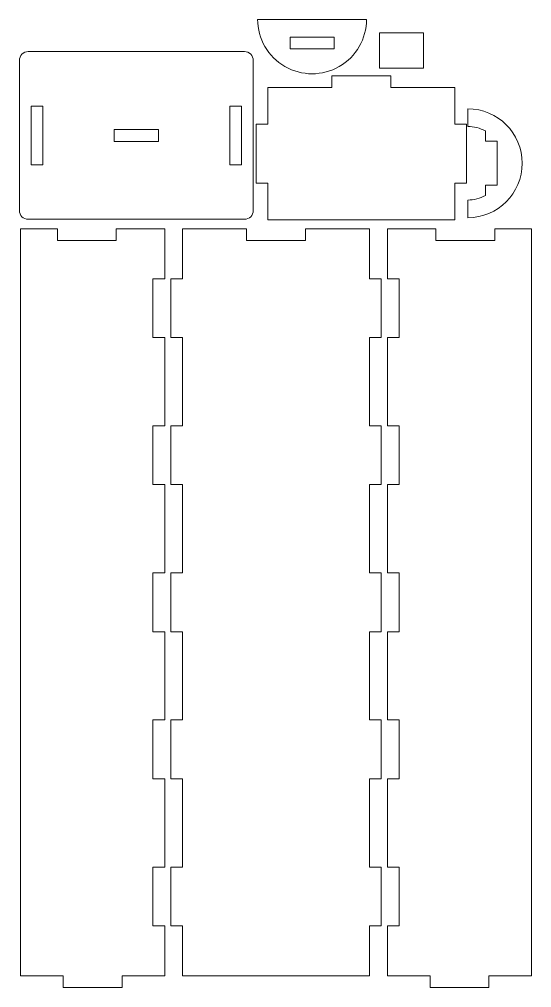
# Model space of a CAD drawing. Header units: millimetres. Extents: x -788 to 788, y -1290 to 1290.
# Drawn here: x -330.5 to -156.4, y -381.7 to -52.5 of the extents above; entities that cross this region are included whole.
import ezdxf

# ---------------------------------------------------------------- set-up
doc = ezdxf.new("R2010")
doc.units = ezdxf.units.MM
doc.header["$MEASUREMENT"] = 0
doc.layers.add('Camada 1', color=7, linetype='Continuous')

msp = doc.modelspace()

# ---------------------------------------------------------------- linework, layer by layer
at = {"layer": 'Camada 1', "color": 250, "lineweight": 20}
for points, knots in [([(-221.7861, -68.5432), (-216.0622, -65.2385), (-212.5361, -59.1311), (-212.5361, -52.5218), (-212.5361, -52.5218), (-212.5361, -52.5218), (-249.536, -52.5218), (-249.536, -52.5218), (-249.536, -52.5218), (-249.536, -59.1311), (-246.0099, -65.2385), (-240.286, -68.5432), (-240.286, -68.5432), (-234.5622, -71.8479), (-227.51, -71.8479), (-221.7861, -68.5432)], [0, 0, 0, 0, 0.2, 0.2, 0.2, 0.2, 0.4, 0.4, 0.4, 0.4, 0.6, 0.6, 0.6, 0.6, 1, 1, 1, 1]), ([(-223.5361, -58.5217), (-223.5361, -58.5217), (-223.5361, -62.5217), (-223.5361, -62.5217), (-223.5361, -62.5217), (-223.5361, -62.5217), (-238.536, -62.5217), (-238.536, -62.5217), (-238.536, -62.5217), (-238.536, -62.5217), (-238.536, -58.5217), (-238.536, -58.5217), (-238.536, -58.5217), (-238.536, -58.5217), (-223.5361, -58.5217), (-223.5361, -58.5217)], [0, 0, 0, 0, 0.2, 0.2, 0.2, 0.2, 0.4, 0.4, 0.4, 0.4, 0.6, 0.6, 0.6, 0.6, 1, 1, 1, 1]), ([(-193.1817, -69.1531), (-193.1817, -69.1531), (-193.1817, -57.1531), (-193.1817, -57.1531), (-193.1817, -57.1531), (-193.1817, -57.1531), (-208.1817, -57.1531), (-208.1817, -57.1531), (-208.1817, -57.1531), (-208.1817, -57.1531), (-208.1817, -69.1531), (-208.1817, -69.1531), (-208.1817, -69.1531), (-208.1817, -69.1531), (-193.1817, -69.1531), (-193.1817, -69.1531)], [0, 0, 0, 0, 0.2, 0.2, 0.2, 0.2, 0.4, 0.4, 0.4, 0.4, 0.6, 0.6, 0.6, 0.6, 1, 1, 1, 1]), ([(-330.5166, -117.4839), (-330.5166, -119.1407), (-329.1735, -120.4839), (-327.5166, -120.4839), (-327.5166, -120.4839), (-327.5166, -120.4839), (-254.0166, -120.4839), (-254.0166, -120.4839), (-254.0166, -120.4839), (-253.221, -120.4839), (-252.4579, -120.1678), (-251.8953, -119.6052), (-251.8953, -119.6052), (-251.3327, -119.0426), (-251.0166, -118.2795), (-251.0166, -117.4839), (-251.0166, -117.4839), (-251.0166, -117.4839), (-251.0166, -66.4839), (-251.0166, -66.4839), (-251.0166, -66.4839), (-251.0166, -65.6883), (-251.3327, -64.9252), (-251.8953, -64.3626), (-251.8953, -64.3626), (-252.4579, -63.8), (-253.221, -63.4839), (-254.0166, -63.4839), (-254.0166, -63.4839), (-254.0166, -63.4839), (-327.5166, -63.4839), (-327.5166, -63.4839), (-327.5166, -63.4839), (-328.3122, -63.4839), (-329.0753, -63.8), (-329.6379, -64.3626), (-329.6379, -64.3626), (-330.2005, -64.9252), (-330.5166, -65.6883), (-330.5166, -66.4839), (-330.5166, -66.4839), (-330.5166, -66.4839), (-330.5166, -117.4839), (-330.5166, -117.4839)], [0, 0, 0, 0, 0.08333333, 0.08333333, 0.08333333, 0.08333333, 0.16666667, 0.16666667, 0.16666667, 0.16666667, 0.25, 0.25, 0.25, 0.25, 0.33333333, 0.33333333, 0.33333333, 0.33333333, 0.41666667, 0.41666667, 0.41666667, 0.41666667, 0.5, 0.5, 0.5, 0.5, 0.58333333, 0.58333333, 0.58333333, 0.58333333, 0.66666667, 0.66666667, 0.66666667, 0.66666667, 0.75, 0.75, 0.75, 0.75, 0.83333333, 0.83333333, 0.83333333, 0.83333333, 1, 1, 1, 1]), ([(-204.293, -71.6746), (-204.293, -71.6746), (-224.293, -71.6746), (-224.293, -71.6746), (-224.293, -71.6746), (-224.293, -71.6746), (-224.293, -75.6746), (-224.293, -75.6746), (-224.293, -75.6746), (-224.293, -75.6746), (-246.043, -75.6746), (-246.043, -75.6746), (-246.043, -75.6746), (-246.043, -75.6746), (-246.043, -88.1746), (-246.043, -88.1746), (-246.043, -88.1746), (-246.043, -88.1746), (-250.043, -88.1746), (-250.043, -88.1746), (-250.043, -88.1746), (-250.043, -88.1746), (-250.043, -108.1746), (-250.043, -108.1746), (-250.043, -108.1746), (-250.043, -108.1746), (-246.043, -108.1746), (-246.043, -108.1746), (-246.043, -108.1746), (-246.043, -108.1746), (-246.043, -120.6746), (-246.043, -120.6746), (-246.043, -120.6746), (-246.043, -120.6746), (-182.543, -120.6746), (-182.543, -120.6746), (-182.543, -120.6746), (-182.543, -120.6746), (-182.543, -108.1746), (-182.543, -108.1746), (-182.543, -108.1746), (-182.543, -108.1746), (-178.543, -108.1746), (-178.543, -108.1746), (-178.543, -108.1746), (-178.543, -108.1746), (-178.543, -88.1746), (-178.543, -88.1746), (-178.543, -88.1746), (-178.543, -88.1746), (-182.543, -88.1746), (-182.543, -88.1746), (-182.543, -88.1746), (-182.543, -88.1746), (-182.543, -75.6746), (-182.543, -75.6746), (-182.543, -75.6746), (-182.543, -75.6746), (-204.293, -75.6746), (-204.293, -75.6746), (-204.293, -75.6746), (-204.293, -75.6746), (-204.293, -71.6746), (-204.293, -71.6746)], [0, 0, 0, 0, 0.05882353, 0.05882353, 0.05882353, 0.05882353, 0.11764706, 0.11764706, 0.11764706, 0.11764706, 0.17647059, 0.17647059, 0.17647059, 0.17647059, 0.23529412, 0.23529412, 0.23529412, 0.23529412, 0.29411765, 0.29411765, 0.29411765, 0.29411765, 0.35294118, 0.35294118, 0.35294118, 0.35294118, 0.41176471, 0.41176471, 0.41176471, 0.41176471, 0.47058824, 0.47058824, 0.47058824, 0.47058824, 0.52941176, 0.52941176, 0.52941176, 0.52941176, 0.58823529, 0.58823529, 0.58823529, 0.58823529, 0.64705882, 0.64705882, 0.64705882, 0.64705882, 0.70588235, 0.70588235, 0.70588235, 0.70588235, 0.76470588, 0.76470588, 0.76470588, 0.76470588, 0.82352941, 0.82352941, 0.82352941, 0.82352941, 0.88235294, 0.88235294, 0.88235294, 0.88235294, 1, 1, 1, 1]), ([(-322.5166, -81.9839), (-322.5166, -81.9839), (-322.5166, -101.9839), (-322.5166, -101.9839), (-322.5166, -101.9839), (-322.5166, -101.9839), (-326.5166, -101.9839), (-326.5166, -101.9839), (-326.5166, -101.9839), (-326.5166, -101.9839), (-326.5166, -81.9839), (-326.5166, -81.9839), (-326.5166, -81.9839), (-326.5166, -81.9839), (-322.5166, -81.9839), (-322.5166, -81.9839)], [0, 0, 0, 0, 0.2, 0.2, 0.2, 0.2, 0.4, 0.4, 0.4, 0.4, 0.6, 0.6, 0.6, 0.6, 1, 1, 1, 1]), ([(-259.0166, -101.9839), (-259.0166, -101.9839), (-259.0166, -81.9839), (-259.0166, -81.9839), (-259.0166, -81.9839), (-259.0166, -81.9839), (-255.0166, -81.9839), (-255.0166, -81.9839), (-255.0166, -81.9839), (-255.0166, -81.9839), (-255.0166, -101.9839), (-255.0166, -101.9839), (-255.0166, -101.9839), (-255.0166, -101.9839), (-259.0166, -101.9839), (-259.0166, -101.9839)], [0, 0, 0, 0, 0.2, 0.2, 0.2, 0.2, 0.4, 0.4, 0.4, 0.4, 0.6, 0.6, 0.6, 0.6, 1, 1, 1, 1]), ([(-178.1415, -119.9327), (-167.9243, -119.9327), (-159.6416, -111.65), (-159.6416, -101.4327), (-159.6416, -101.4327), (-159.6416, -91.2156), (-167.9242, -82.9329), (-178.1415, -82.9328), (-178.1415, -82.9328), (-178.1415, -82.9328), (-178.1415, -88.9328), (-178.1415, -88.9328), (-178.1415, -88.9328), (-176.0445, -88.9328), (-173.9812, -89.4604), (-172.1415, -90.4669), (-172.1415, -90.4669), (-172.1415, -90.4669), (-172.1415, -93.9328), (-172.1415, -93.9328), (-172.1415, -93.9328), (-172.1415, -93.9328), (-168.1415, -93.9328), (-168.1415, -93.9328), (-168.1415, -93.9328), (-168.1415, -93.9328), (-168.1415, -108.9327), (-168.1415, -108.9327), (-168.1415, -108.9327), (-168.1415, -108.9327), (-172.1415, -108.9327), (-172.1415, -108.9327), (-172.1415, -108.9327), (-172.1415, -108.9327), (-172.1415, -112.3986), (-172.1415, -112.3986), (-172.1415, -112.3986), (-173.9812, -113.4051), (-176.0445, -113.9327), (-178.1415, -113.9327), (-178.1415, -113.9327), (-178.1415, -113.9327), (-178.1415, -119.9327), (-178.1415, -119.9327)], [0, 0, 0, 0, 0.08333333, 0.08333333, 0.08333333, 0.08333333, 0.16666667, 0.16666667, 0.16666667, 0.16666667, 0.25, 0.25, 0.25, 0.25, 0.33333333, 0.33333333, 0.33333333, 0.33333333, 0.41666667, 0.41666667, 0.41666667, 0.41666667, 0.5, 0.5, 0.5, 0.5, 0.58333333, 0.58333333, 0.58333333, 0.58333333, 0.66666667, 0.66666667, 0.66666667, 0.66666667, 0.75, 0.75, 0.75, 0.75, 0.83333333, 0.83333333, 0.83333333, 0.83333333, 1, 1, 1, 1]), ([(-298.2666, -89.9839), (-298.2666, -89.9839), (-283.2666, -89.9839), (-283.2666, -89.9839), (-283.2666, -89.9839), (-283.2666, -89.9839), (-283.2666, -93.9839), (-283.2666, -93.9839), (-283.2666, -93.9839), (-283.2666, -93.9839), (-298.2666, -93.9839), (-298.2666, -93.9839), (-298.2666, -93.9839), (-298.2666, -93.9839), (-298.2666, -89.9839), (-298.2666, -89.9839)], [0, 0, 0, 0, 0.2, 0.2, 0.2, 0.2, 0.4, 0.4, 0.4, 0.4, 0.6, 0.6, 0.6, 0.6, 1, 1, 1, 1]), ([(-285.1068, -240.6743), (-285.1068, -240.6743), (-285.1068, -260.6743), (-285.1068, -260.6743), (-285.1068, -260.6743), (-285.1068, -260.6743), (-281.1068, -260.6743), (-281.1068, -260.6743), (-281.1068, -260.6743), (-281.1068, -260.6743), (-281.1068, -290.6743), (-281.1068, -290.6743), (-281.1068, -290.6743), (-281.1068, -290.6743), (-285.1068, -290.6743), (-285.1068, -290.6743), (-285.1068, -290.6743), (-285.1068, -290.6743), (-285.1068, -310.6743), (-285.1068, -310.6743), (-285.1068, -310.6743), (-285.1068, -310.6743), (-281.1068, -310.6743), (-281.1068, -310.6743), (-281.1068, -310.6743), (-281.1068, -310.6743), (-281.1068, -340.6743), (-281.1068, -340.6743), (-281.1068, -340.6743), (-281.1068, -340.6743), (-285.1068, -340.6743), (-285.1068, -340.6743), (-285.1068, -340.6743), (-285.1068, -340.6743), (-285.1068, -360.6743), (-285.1068, -360.6743), (-285.1068, -360.6743), (-285.1068, -360.6743), (-281.1068, -360.6743), (-281.1068, -360.6743), (-281.1068, -360.6743), (-281.1068, -360.6743), (-281.1068, -377.6743), (-281.1068, -377.6743), (-281.1068, -377.6743), (-281.1068, -377.6743), (-295.6068, -377.6743), (-295.6068, -377.6743), (-295.6068, -377.6743), (-295.6068, -377.6743), (-295.6068, -381.6743), (-295.6068, -381.6743), (-295.6068, -381.6743), (-295.6068, -381.6743), (-315.6068, -381.6743), (-315.6068, -381.6743), (-315.6068, -381.6743), (-315.6068, -381.6743), (-315.6068, -377.6743), (-315.6068, -377.6743), (-315.6068, -377.6743), (-315.6068, -377.6743), (-330.1068, -377.6743), (-330.1068, -377.6743), (-330.1068, -377.6743), (-330.1068, -377.6743), (-330.1068, -123.6743), (-330.1068, -123.6743), (-330.1068, -123.6743), (-330.1068, -123.6743), (-317.6068, -123.6743), (-317.6068, -123.6743), (-317.6068, -123.6743), (-317.6068, -123.6743), (-317.6068, -127.6743), (-317.6068, -127.6743), (-317.6068, -127.6743), (-317.6068, -127.6743), (-297.6068, -127.6743), (-297.6068, -127.6743), (-297.6068, -127.6743), (-297.6068, -127.6743), (-297.6068, -123.6743), (-297.6068, -123.6743), (-297.6068, -123.6743), (-297.6068, -123.6743), (-281.1068, -123.6743), (-281.1068, -123.6743), (-281.1068, -123.6743), (-281.1068, -123.6743), (-281.1068, -140.6743), (-281.1068, -140.6743), (-281.1068, -140.6743), (-281.1068, -140.6743), (-285.1068, -140.6743), (-285.1068, -140.6743), (-285.1068, -140.6743), (-285.1068, -140.6743), (-285.1068, -160.6743), (-285.1068, -160.6743), (-285.1068, -160.6743), (-285.1068, -160.6743), (-281.1068, -160.6743), (-281.1068, -160.6743), (-281.1068, -160.6743), (-281.1068, -160.6743), (-281.1068, -190.6743), (-281.1068, -190.6743), (-281.1068, -190.6743), (-281.1068, -190.6743), (-285.1068, -190.6743), (-285.1068, -190.6743), (-285.1068, -190.6743), (-285.1068, -190.6743), (-285.1068, -210.6743), (-285.1068, -210.6743), (-285.1068, -210.6743), (-285.1068, -210.6743), (-281.1068, -210.6743), (-281.1068, -210.6743), (-281.1068, -210.6743), (-281.1068, -210.6743), (-281.1068, -240.6743), (-281.1068, -240.6743), (-281.1068, -240.6743), (-281.1068, -240.6743), (-285.1068, -240.6743), (-285.1068, -240.6743)], [0, 0, 0, 0, 0.03030303, 0.03030303, 0.03030303, 0.03030303, 0.06060606, 0.06060606, 0.06060606, 0.06060606, 0.09090909, 0.09090909, 0.09090909, 0.09090909, 0.12121212, 0.12121212, 0.12121212, 0.12121212, 0.15151515, 0.15151515, 0.15151515, 0.15151515, 0.18181818, 0.18181818, 0.18181818, 0.18181818, 0.21212121, 0.21212121, 0.21212121, 0.21212121, 0.24242424, 0.24242424, 0.24242424, 0.24242424, 0.27272727, 0.27272727, 0.27272727, 0.27272727, 0.3030303, 0.3030303, 0.3030303, 0.3030303, 0.33333333, 0.33333333, 0.33333333, 0.33333333, 0.36363636, 0.36363636, 0.36363636, 0.36363636, 0.39393939, 0.39393939, 0.39393939, 0.39393939, 0.42424242, 0.42424242, 0.42424242, 0.42424242, 0.45454545, 0.45454545, 0.45454545, 0.45454545, 0.48484848, 0.48484848, 0.48484848, 0.48484848, 0.51515152, 0.51515152, 0.51515152, 0.51515152, 0.54545455, 0.54545455, 0.54545455, 0.54545455, 0.57575758, 0.57575758, 0.57575758, 0.57575758, 0.60606061, 0.60606061, 0.60606061, 0.60606061, 0.63636364, 0.63636364, 0.63636364, 0.63636364, 0.66666667, 0.66666667, 0.66666667, 0.66666667, 0.6969697, 0.6969697, 0.6969697, 0.6969697, 0.72727273, 0.72727273, 0.72727273, 0.72727273, 0.75757576, 0.75757576, 0.75757576, 0.75757576, 0.78787879, 0.78787879, 0.78787879, 0.78787879, 0.81818182, 0.81818182, 0.81818182, 0.81818182, 0.84848485, 0.84848485, 0.84848485, 0.84848485, 0.87878788, 0.87878788, 0.87878788, 0.87878788, 0.90909091, 0.90909091, 0.90909091, 0.90909091, 0.93939394, 0.93939394, 0.93939394, 0.93939394, 1, 1, 1, 1]), ([(-275.043, -260.6743), (-275.043, -260.6743), (-275.043, -290.6743), (-275.043, -290.6743), (-275.043, -290.6743), (-275.043, -290.6743), (-279.043, -290.6743), (-279.043, -290.6743), (-279.043, -290.6743), (-279.043, -290.6743), (-279.043, -310.6743), (-279.043, -310.6743), (-279.043, -310.6743), (-279.043, -310.6743), (-275.043, -310.6743), (-275.043, -310.6743), (-275.043, -310.6743), (-275.043, -310.6743), (-275.043, -340.6743), (-275.043, -340.6743), (-275.043, -340.6743), (-275.043, -340.6743), (-279.043, -340.6743), (-279.043, -340.6743), (-279.043, -340.6743), (-279.043, -340.6743), (-279.043, -360.6743), (-279.043, -360.6743), (-279.043, -360.6743), (-279.043, -360.6743), (-275.043, -360.6743), (-275.043, -360.6743), (-275.043, -360.6743), (-275.043, -360.6743), (-275.043, -377.6743), (-275.043, -377.6743), (-275.043, -377.6743), (-275.043, -377.6743), (-211.543, -377.6743), (-211.543, -377.6743), (-211.543, -377.6743), (-211.543, -377.6743), (-211.543, -360.6743), (-211.543, -360.6743), (-211.543, -360.6743), (-211.543, -360.6743), (-207.543, -360.6743), (-207.543, -360.6743), (-207.543, -360.6743), (-207.543, -360.6743), (-207.543, -340.6743), (-207.543, -340.6743), (-207.543, -340.6743), (-207.543, -340.6743), (-211.543, -340.6743), (-211.543, -340.6743), (-211.543, -340.6743), (-211.543, -340.6743), (-211.543, -310.6743), (-211.543, -310.6743), (-211.543, -310.6743), (-211.543, -310.6743), (-207.543, -310.6743), (-207.543, -310.6743), (-207.543, -310.6743), (-207.543, -310.6743), (-207.543, -290.6743), (-207.543, -290.6743), (-207.543, -290.6743), (-207.543, -290.6743), (-211.543, -290.6743), (-211.543, -290.6743), (-211.543, -290.6743), (-211.543, -290.6743), (-211.543, -260.6743), (-211.543, -260.6743), (-211.543, -260.6743), (-211.543, -260.6743), (-207.543, -260.6743), (-207.543, -260.6743), (-207.543, -260.6743), (-207.543, -260.6743), (-207.543, -240.6743), (-207.543, -240.6743), (-207.543, -240.6743), (-207.543, -240.6743), (-211.543, -240.6743), (-211.543, -240.6743), (-211.543, -240.6743), (-211.543, -240.6743), (-211.543, -210.6743), (-211.543, -210.6743), (-211.543, -210.6743), (-211.543, -210.6743), (-207.543, -210.6743), (-207.543, -210.6743), (-207.543, -210.6743), (-207.543, -210.6743), (-207.543, -190.6743), (-207.543, -190.6743), (-207.543, -190.6743), (-207.543, -190.6743), (-211.543, -190.6743), (-211.543, -190.6743), (-211.543, -190.6743), (-211.543, -190.6743), (-211.543, -160.6743), (-211.543, -160.6743), (-211.543, -160.6743), (-211.543, -160.6743), (-207.543, -160.6743), (-207.543, -160.6743), (-207.543, -160.6743), (-207.543, -160.6743), (-207.543, -140.6743), (-207.543, -140.6743), (-207.543, -140.6743), (-207.543, -140.6743), (-211.543, -140.6743), (-211.543, -140.6743), (-211.543, -140.6743), (-211.543, -140.6743), (-211.543, -123.6743), (-211.543, -123.6743), (-211.543, -123.6743), (-211.543, -123.6743), (-233.293, -123.6743), (-233.293, -123.6743), (-233.293, -123.6743), (-233.293, -123.6743), (-233.293, -127.6743), (-233.293, -127.6743), (-233.293, -127.6743), (-233.293, -127.6743), (-253.293, -127.6743), (-253.293, -127.6743), (-253.293, -127.6743), (-253.293, -127.6743), (-253.293, -123.6743), (-253.293, -123.6743), (-253.293, -123.6743), (-253.293, -123.6743), (-275.043, -123.6743), (-275.043, -123.6743), (-275.043, -123.6743), (-275.043, -123.6743), (-275.043, -140.6743), (-275.043, -140.6743), (-275.043, -140.6743), (-275.043, -140.6743), (-279.043, -140.6743), (-279.043, -140.6743), (-279.043, -140.6743), (-279.043, -140.6743), (-279.043, -160.6743), (-279.043, -160.6743), (-279.043, -160.6743), (-279.043, -160.6743), (-275.043, -160.6743), (-275.043, -160.6743), (-275.043, -160.6743), (-275.043, -160.6743), (-275.043, -190.6743), (-275.043, -190.6743), (-275.043, -190.6743), (-275.043, -190.6743), (-279.043, -190.6743), (-279.043, -190.6743), (-279.043, -190.6743), (-279.043, -190.6743), (-279.043, -210.6743), (-279.043, -210.6743), (-279.043, -210.6743), (-279.043, -210.6743), (-275.043, -210.6743), (-275.043, -210.6743), (-275.043, -210.6743), (-275.043, -210.6743), (-275.043, -240.6743), (-275.043, -240.6743), (-275.043, -240.6743), (-275.043, -240.6743), (-279.043, -240.6743), (-279.043, -240.6743), (-279.043, -240.6743), (-279.043, -240.6743), (-279.043, -260.6743), (-279.043, -260.6743), (-279.043, -260.6743), (-279.043, -260.6743), (-275.043, -260.6743), (-275.043, -260.6743)], [0, 0, 0, 0, 0.02040816, 0.02040816, 0.02040816, 0.02040816, 0.04081633, 0.04081633, 0.04081633, 0.04081633, 0.06122449, 0.06122449, 0.06122449, 0.06122449, 0.08163265, 0.08163265, 0.08163265, 0.08163265, 0.10204082, 0.10204082, 0.10204082, 0.10204082, 0.12244898, 0.12244898, 0.12244898, 0.12244898, 0.14285714, 0.14285714, 0.14285714, 0.14285714, 0.16326531, 0.16326531, 0.16326531, 0.16326531, 0.18367347, 0.18367347, 0.18367347, 0.18367347, 0.20408163, 0.20408163, 0.20408163, 0.20408163, 0.2244898, 0.2244898, 0.2244898, 0.2244898, 0.24489796, 0.24489796, 0.24489796, 0.24489796, 0.26530612, 0.26530612, 0.26530612, 0.26530612, 0.28571429, 0.28571429, 0.28571429, 0.28571429, 0.30612245, 0.30612245, 0.30612245, 0.30612245, 0.32653061, 0.32653061, 0.32653061, 0.32653061, 0.34693878, 0.34693878, 0.34693878, 0.34693878, 0.36734694, 0.36734694, 0.36734694, 0.36734694, 0.3877551, 0.3877551, 0.3877551, 0.3877551, 0.40816327, 0.40816327, 0.40816327, 0.40816327, 0.42857143, 0.42857143, 0.42857143, 0.42857143, 0.44897959, 0.44897959, 0.44897959, 0.44897959, 0.46938776, 0.46938776, 0.46938776, 0.46938776, 0.48979592, 0.48979592, 0.48979592, 0.48979592, 0.51020408, 0.51020408, 0.51020408, 0.51020408, 0.53061224, 0.53061224, 0.53061224, 0.53061224, 0.55102041, 0.55102041, 0.55102041, 0.55102041, 0.57142857, 0.57142857, 0.57142857, 0.57142857, 0.59183673, 0.59183673, 0.59183673, 0.59183673, 0.6122449, 0.6122449, 0.6122449, 0.6122449, 0.63265306, 0.63265306, 0.63265306, 0.63265306, 0.65306122, 0.65306122, 0.65306122, 0.65306122, 0.67346939, 0.67346939, 0.67346939, 0.67346939, 0.69387755, 0.69387755, 0.69387755, 0.69387755, 0.71428571, 0.71428571, 0.71428571, 0.71428571, 0.73469388, 0.73469388, 0.73469388, 0.73469388, 0.75510204, 0.75510204, 0.75510204, 0.75510204, 0.7755102, 0.7755102, 0.7755102, 0.7755102, 0.79591837, 0.79591837, 0.79591837, 0.79591837, 0.81632653, 0.81632653, 0.81632653, 0.81632653, 0.83673469, 0.83673469, 0.83673469, 0.83673469, 0.85714286, 0.85714286, 0.85714286, 0.85714286, 0.87755102, 0.87755102, 0.87755102, 0.87755102, 0.89795918, 0.89795918, 0.89795918, 0.89795918, 0.91836735, 0.91836735, 0.91836735, 0.91836735, 0.93877551, 0.93877551, 0.93877551, 0.93877551, 0.95918367, 0.95918367, 0.95918367, 0.95918367, 1, 1, 1, 1]), ([(-201.4263, -240.6743), (-201.4263, -240.6743), (-201.4263, -260.6743), (-201.4263, -260.6743), (-201.4263, -260.6743), (-201.4263, -260.6743), (-205.4263, -260.6743), (-205.4263, -260.6743), (-205.4263, -260.6743), (-205.4263, -260.6743), (-205.4263, -290.6743), (-205.4263, -290.6743), (-205.4263, -290.6743), (-205.4263, -290.6743), (-201.4263, -290.6743), (-201.4263, -290.6743), (-201.4263, -290.6743), (-201.4263, -290.6743), (-201.4263, -310.6743), (-201.4263, -310.6743), (-201.4263, -310.6743), (-201.4263, -310.6743), (-205.4263, -310.6743), (-205.4263, -310.6743), (-205.4263, -310.6743), (-205.4263, -310.6743), (-205.4263, -340.6743), (-205.4263, -340.6743), (-205.4263, -340.6743), (-205.4263, -340.6743), (-201.4263, -340.6743), (-201.4263, -340.6743), (-201.4263, -340.6743), (-201.4263, -340.6743), (-201.4263, -360.6743), (-201.4263, -360.6743), (-201.4263, -360.6743), (-201.4263, -360.6743), (-205.4263, -360.6743), (-205.4263, -360.6743), (-205.4263, -360.6743), (-205.4263, -360.6743), (-205.4263, -377.6743), (-205.4263, -377.6743), (-205.4263, -377.6743), (-205.4263, -377.6743), (-190.9263, -377.6743), (-190.9263, -377.6743), (-190.9263, -377.6743), (-190.9263, -377.6743), (-190.9263, -381.6743), (-190.9263, -381.6743), (-190.9263, -381.6743), (-190.9263, -381.6743), (-170.9263, -381.6743), (-170.9263, -381.6743), (-170.9263, -381.6743), (-170.9263, -381.6743), (-170.9263, -377.6743), (-170.9263, -377.6743), (-170.9263, -377.6743), (-170.9263, -377.6743), (-156.4263, -377.6743), (-156.4263, -377.6743), (-156.4263, -377.6743), (-156.4263, -377.6743), (-156.4263, -123.6743), (-156.4263, -123.6743), (-156.4263, -123.6743), (-156.4263, -123.6743), (-168.9263, -123.6743), (-168.9263, -123.6743), (-168.9263, -123.6743), (-168.9263, -123.6743), (-168.9263, -127.6743), (-168.9263, -127.6743), (-168.9263, -127.6743), (-168.9263, -127.6743), (-188.9263, -127.6743), (-188.9263, -127.6743), (-188.9263, -127.6743), (-188.9263, -127.6743), (-188.9263, -123.6743), (-188.9263, -123.6743), (-188.9263, -123.6743), (-188.9263, -123.6743), (-205.4263, -123.6743), (-205.4263, -123.6743), (-205.4263, -123.6743), (-205.4263, -123.6743), (-205.4263, -140.6743), (-205.4263, -140.6743), (-205.4263, -140.6743), (-205.4263, -140.6743), (-201.4263, -140.6743), (-201.4263, -140.6743), (-201.4263, -140.6743), (-201.4263, -140.6743), (-201.4263, -160.6743), (-201.4263, -160.6743), (-201.4263, -160.6743), (-201.4263, -160.6743), (-205.4263, -160.6743), (-205.4263, -160.6743), (-205.4263, -160.6743), (-205.4263, -160.6743), (-205.4263, -190.6743), (-205.4263, -190.6743), (-205.4263, -190.6743), (-205.4263, -190.6743), (-201.4263, -190.6743), (-201.4263, -190.6743), (-201.4263, -190.6743), (-201.4263, -190.6743), (-201.4263, -210.6743), (-201.4263, -210.6743), (-201.4263, -210.6743), (-201.4263, -210.6743), (-205.4263, -210.6743), (-205.4263, -210.6743), (-205.4263, -210.6743), (-205.4263, -210.6743), (-205.4263, -240.6743), (-205.4263, -240.6743), (-205.4263, -240.6743), (-205.4263, -240.6743), (-201.4263, -240.6743), (-201.4263, -240.6743)], [0, 0, 0, 0, 0.03030303, 0.03030303, 0.03030303, 0.03030303, 0.06060606, 0.06060606, 0.06060606, 0.06060606, 0.09090909, 0.09090909, 0.09090909, 0.09090909, 0.12121212, 0.12121212, 0.12121212, 0.12121212, 0.15151515, 0.15151515, 0.15151515, 0.15151515, 0.18181818, 0.18181818, 0.18181818, 0.18181818, 0.21212121, 0.21212121, 0.21212121, 0.21212121, 0.24242424, 0.24242424, 0.24242424, 0.24242424, 0.27272727, 0.27272727, 0.27272727, 0.27272727, 0.3030303, 0.3030303, 0.3030303, 0.3030303, 0.33333333, 0.33333333, 0.33333333, 0.33333333, 0.36363636, 0.36363636, 0.36363636, 0.36363636, 0.39393939, 0.39393939, 0.39393939, 0.39393939, 0.42424242, 0.42424242, 0.42424242, 0.42424242, 0.45454545, 0.45454545, 0.45454545, 0.45454545, 0.48484848, 0.48484848, 0.48484848, 0.48484848, 0.51515152, 0.51515152, 0.51515152, 0.51515152, 0.54545455, 0.54545455, 0.54545455, 0.54545455, 0.57575758, 0.57575758, 0.57575758, 0.57575758, 0.60606061, 0.60606061, 0.60606061, 0.60606061, 0.63636364, 0.63636364, 0.63636364, 0.63636364, 0.66666667, 0.66666667, 0.66666667, 0.66666667, 0.6969697, 0.6969697, 0.6969697, 0.6969697, 0.72727273, 0.72727273, 0.72727273, 0.72727273, 0.75757576, 0.75757576, 0.75757576, 0.75757576, 0.78787879, 0.78787879, 0.78787879, 0.78787879, 0.81818182, 0.81818182, 0.81818182, 0.81818182, 0.84848485, 0.84848485, 0.84848485, 0.84848485, 0.87878788, 0.87878788, 0.87878788, 0.87878788, 0.90909091, 0.90909091, 0.90909091, 0.90909091, 0.93939394, 0.93939394, 0.93939394, 0.93939394, 1, 1, 1, 1])]:
    msp.add_open_spline(points, degree=3, knots=knots, dxfattribs=at)

doc.saveas('drawing.dxf')
